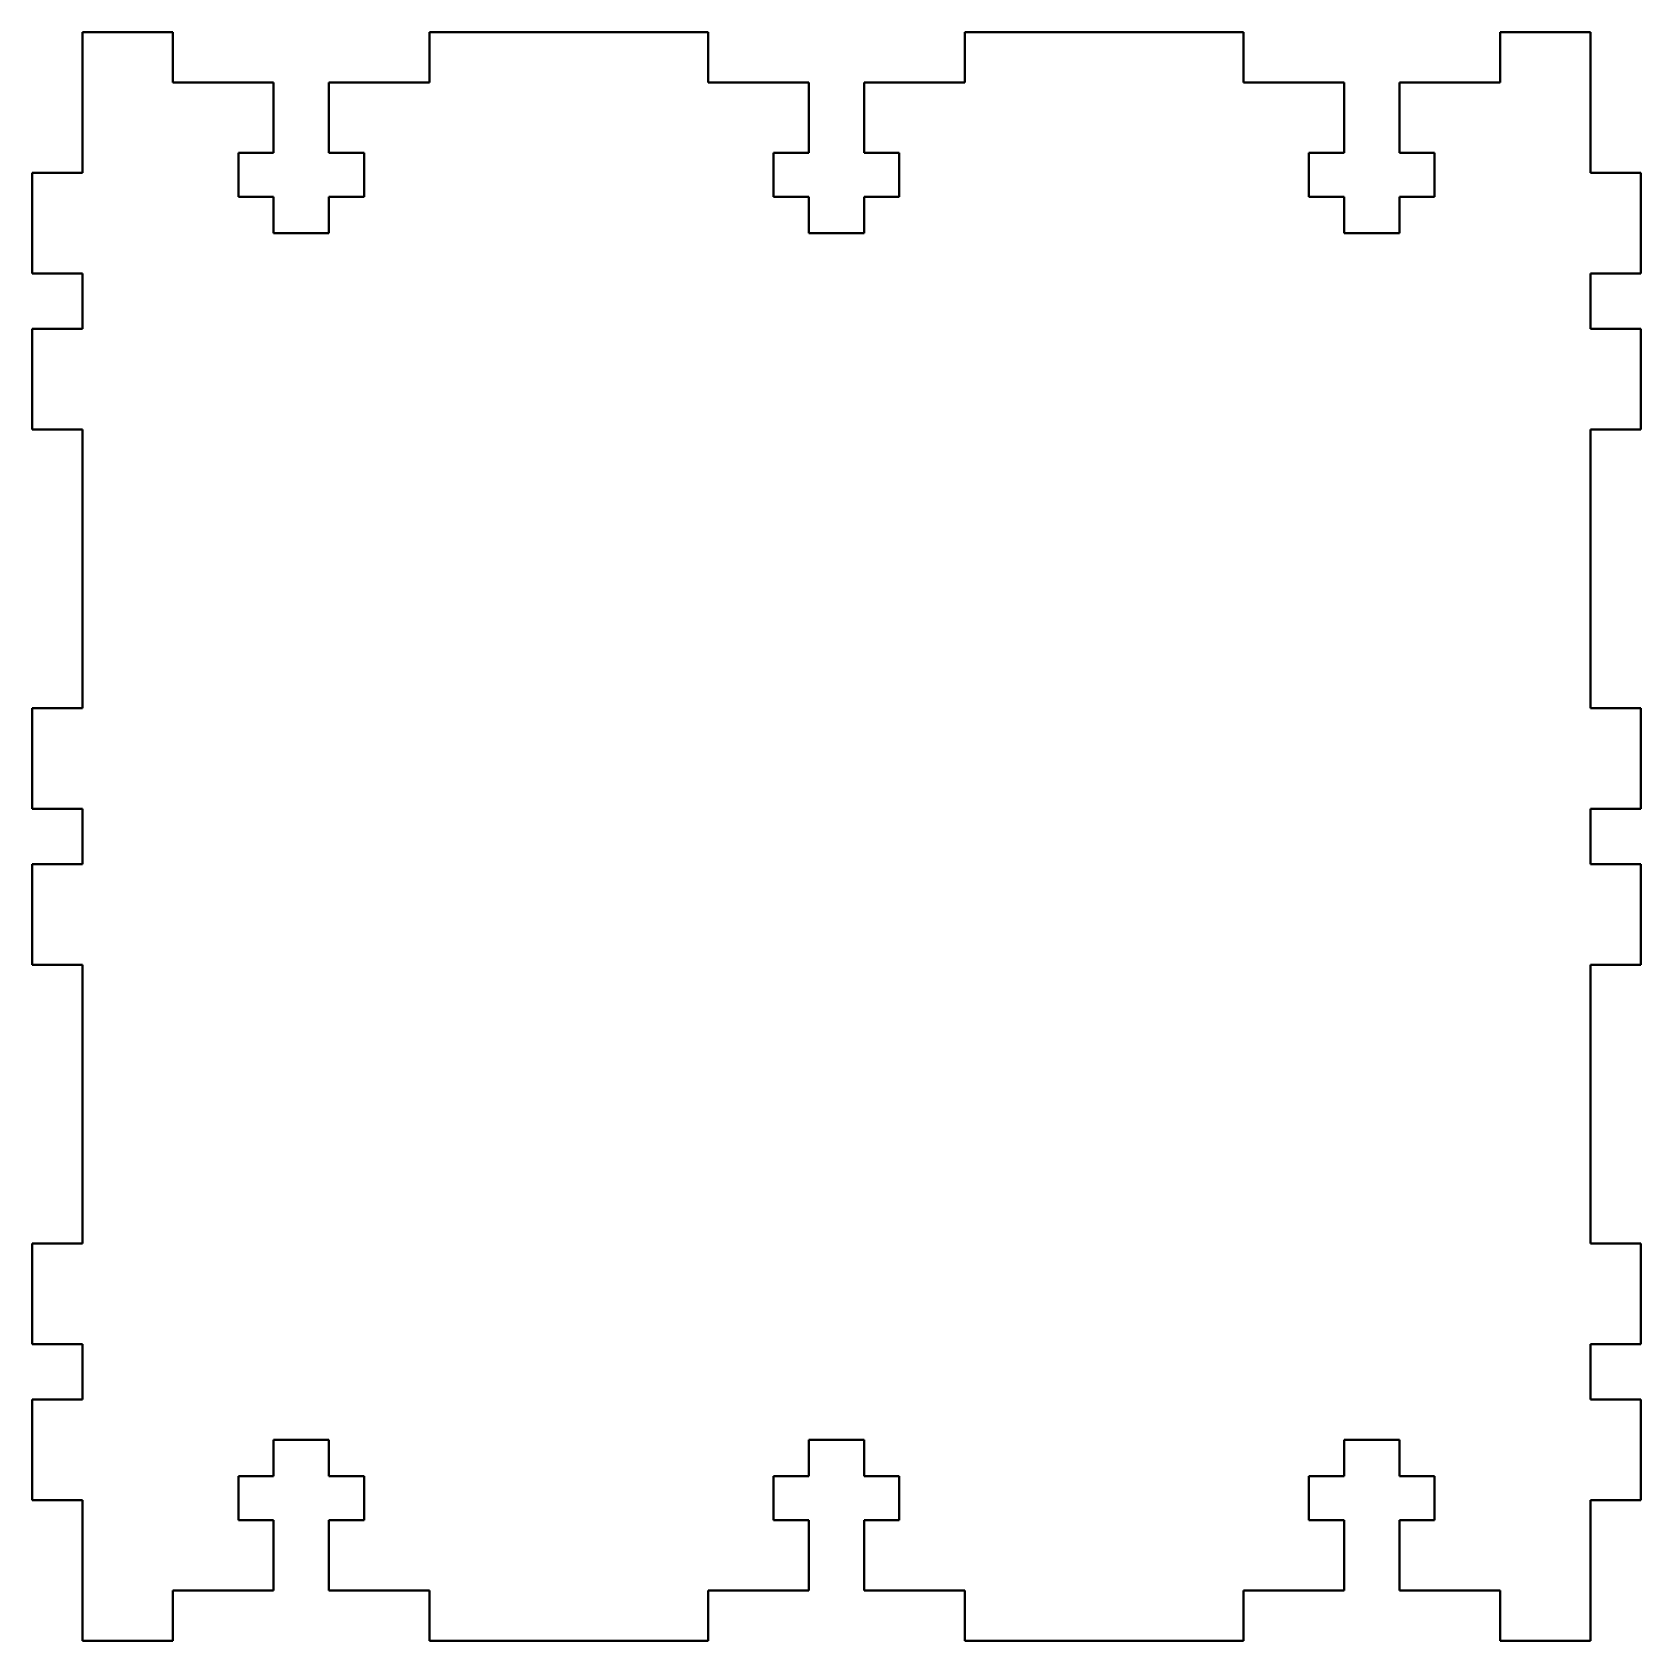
# Model space of a CAD drawing. Header units: inches. Extents: x -1.9 to 2.1, y -0.28 to 3.72.
import ezdxf

# ---------------------------------------------------------------- set-up
doc = ezdxf.new("R2010")
doc.units = ezdxf.units.IN
doc.header["$MEASUREMENT"] = 0
doc.layers.add('Visible', color=7, linetype='Continuous', lineweight=40)

msp = doc.modelspace()

# ---------------------------------------------------------------- linework, layer by layer
at = {"layer": 'Visible'}
for p, q in [((-1.7702, 3.7221, 0.125), (-1.5452, 3.7221, 0.125)), ((-1.7702, 3.7221, 0.125), (-1.7702, 3.3721, 0.125)), ((-1.5452, 3.7221, 0.125), (-1.5452, 3.5971, 0.125)), ((-0.9072, 3.7221, 0.125), (-0.2142, 3.7221, 0.125)), ((-0.9072, 3.7221, 0.125), (-0.9072, 3.5971, 0.125)), ((-0.2142, 3.7221, 0.125), (-0.2142, 3.5971, 0.125)), ((0.4238, 3.7221, 0.125), (1.1168, 3.7221, 0.125)), ((0.4238, 3.7221, 0.125), (0.4238, 3.5971, 0.125)), ((1.1168, 3.7221, 0.125), (1.1168, 3.5971, 0.125)), ((1.7548, 3.7221, 0.125), (1.9798, 3.7221, 0.125)), ((1.7548, 3.7221, 0.125), (1.7548, 3.5971, 0.125)), ((1.9798, 3.7221, 0.125), (1.9798, 3.3721, 0.125)), ((-1.5452, 3.5971, 0.125), (-1.2952, 3.5971, 0.125)), ((-1.2952, 3.5971, 0.125), (-1.2952, 3.4221, 0.125)), ((-1.1572, 3.5971, 0.125), (-0.9072, 3.5971, 0.125)), ((-1.1572, 3.5971, 0.125), (-1.1572, 3.4221, 0.125)), ((-0.2142, 3.5971, 0.125), (0.0358, 3.5971, 0.125)), ((0.0358, 3.5971, 0.125), (0.0358, 3.4221, 0.125)), ((0.1738, 3.5971, 0.125), (0.4238, 3.5971, 0.125)), ((0.1738, 3.5971, 0.125), (0.1738, 3.4221, 0.125)), ((1.1168, 3.5971, 0.125), (1.3668, 3.5971, 0.125)), ((1.3668, 3.5971, 0.125), (1.3668, 3.4221, 0.125)), ((1.5048, 3.5971, 0.125), (1.7548, 3.5971, 0.125)), ((1.5048, 3.5971, 0.125), (1.5048, 3.4221, 0.125)), ((-1.3825, 3.3127, 0.125), (-1.3825, 3.4221, 0.125)), ((-1.2952, 3.4221, 0.125), (-1.3825, 3.4221, 0.125)), ((-1.07, 3.4221, 0.125), (-1.1572, 3.4221, 0.125)), ((-1.07, 3.3127, 0.125), (-1.07, 3.4221, 0.125)), ((-0.0515, 3.3127, 0.125), (-0.0515, 3.4221, 0.125)), ((0.0358, 3.4221, 0.125), (-0.0515, 3.4221, 0.125)), ((0.261, 3.4221, 0.125), (0.1738, 3.4221, 0.125)), ((0.261, 3.3127, 0.125), (0.261, 3.4221, 0.125)), ((1.2795, 3.3127, 0.125), (1.2795, 3.4221, 0.125)), ((1.3668, 3.4221, 0.125), (1.2795, 3.4221, 0.125)), ((1.592, 3.4221, 0.125), (1.5048, 3.4221, 0.125)), ((1.592, 3.3127, 0.125), (1.592, 3.4221, 0.125)), ((-1.7702, 3.3721, 0.125), (-1.8952, 3.3721, 0.125)), ((-1.8952, 3.1221, 0.125), (-1.8952, 3.3721, 0.125)), ((1.9798, 3.3721, 0.125), (2.1048, 3.3721, 0.125)), ((2.1048, 3.3721, 0.125), (2.1048, 3.1221, 0.125)), ((-1.2952, 3.3127, 0.125), (-1.3825, 3.3127, 0.125)), ((-1.2952, 3.3127, 0.125), (-1.2952, 3.2221, 0.125)), ((-1.07, 3.3127, 0.125), (-1.1572, 3.3127, 0.125)), ((-1.1572, 3.3127, 0.125), (-1.1572, 3.2221, 0.125)), ((0.0358, 3.3127, 0.125), (-0.0515, 3.3127, 0.125)), ((0.0358, 3.3127, 0.125), (0.0358, 3.2221, 0.125)), ((0.261, 3.3127, 0.125), (0.1738, 3.3127, 0.125)), ((0.1738, 3.3127, 0.125), (0.1738, 3.2221, 0.125)), ((1.3668, 3.3127, 0.125), (1.2795, 3.3127, 0.125)), ((1.3668, 3.3127, 0.125), (1.3668, 3.2221, 0.125)), ((1.592, 3.3127, 0.125), (1.5048, 3.3127, 0.125)), ((1.5048, 3.3127, 0.125), (1.5048, 3.2221, 0.125)), ((-1.2952, 3.2221, 0.125), (-1.1572, 3.2221, 0.125)), ((0.0358, 3.2221, 0.125), (0.1738, 3.2221, 0.125)), ((1.3668, 3.2221, 0.125), (1.5048, 3.2221, 0.125)), ((-1.7702, 3.1221, 0.125), (-1.8952, 3.1221, 0.125)), ((-1.7702, 2.9841, 0.125), (-1.7702, 3.1221, 0.125)), ((1.9798, 3.1221, 0.125), (1.9798, 2.9841, 0.125)), ((1.9798, 3.1221, 0.125), (2.1048, 3.1221, 0.125)), ((-1.7702, 2.9841, 0.125), (-1.8952, 2.9841, 0.125)), ((-1.8952, 2.7341, 0.125), (-1.8952, 2.9841, 0.125)), ((1.9798, 2.9841, 0.125), (2.1048, 2.9841, 0.125)), ((2.1048, 2.9841, 0.125), (2.1048, 2.7341, 0.125)), ((-1.7702, 2.7341, 0.125), (-1.8952, 2.7341, 0.125)), ((-1.7702, 2.7341, 0.125), (-1.7702, 2.0411, 0.125)), ((1.9798, 2.7341, 0.125), (1.9798, 2.0411, 0.125)), ((1.9798, 2.7341, 0.125), (2.1048, 2.7341, 0.125)), ((-1.7702, 2.0411, 0.125), (-1.8952, 2.0411, 0.125)), ((-1.8952, 1.7911, 0.125), (-1.8952, 2.0411, 0.125)), ((1.9798, 2.0411, 0.125), (2.1048, 2.0411, 0.125)), ((2.1048, 2.0411, 0.125), (2.1048, 1.7911, 0.125)), ((-1.7702, 1.7911, 0.125), (-1.8952, 1.7911, 0.125)), ((-1.7702, 1.6531, 0.125), (-1.7702, 1.7911, 0.125)), ((1.9798, 1.7911, 0.125), (1.9798, 1.6531, 0.125)), ((1.9798, 1.7911, 0.125), (2.1048, 1.7911, 0.125)), ((-1.7702, 1.6531, 0.125), (-1.8952, 1.6531, 0.125)), ((-1.8952, 1.4031, 0.125), (-1.8952, 1.6531, 0.125)), ((1.9798, 1.6531, 0.125), (2.1048, 1.6531, 0.125)), ((2.1048, 1.6531, 0.125), (2.1048, 1.4031, 0.125)), ((-1.7702, 1.4031, 0.125), (-1.8952, 1.4031, 0.125)), ((-1.7702, 1.4031, 0.125), (-1.7702, 0.7101, 0.125)), ((1.9798, 1.4031, 0.125), (1.9798, 0.7101, 0.125)), ((1.9798, 1.4031, 0.125), (2.1048, 1.4031, 0.125)), ((-1.7702, 0.7101, 0.125), (-1.8952, 0.7101, 0.125)), ((-1.8952, 0.4601, 0.125), (-1.8952, 0.7101, 0.125)), ((1.9798, 0.7101, 0.125), (2.1048, 0.7101, 0.125)), ((2.1048, 0.7101, 0.125), (2.1048, 0.4601, 0.125)), ((-1.7702, 0.4601, 0.125), (-1.8952, 0.4601, 0.125)), ((-1.7702, 0.3221, 0.125), (-1.7702, 0.4601, 0.125)), ((1.9798, 0.4601, 0.125), (1.9798, 0.3221, 0.125)), ((1.9798, 0.4601, 0.125), (2.1048, 0.4601, 0.125)), ((-1.7702, 0.3221, 0.125), (-1.8952, 0.3221, 0.125)), ((-1.8952, 0.0721, 0.125), (-1.8952, 0.3221, 0.125)), ((1.9798, 0.3221, 0.125), (2.1048, 0.3221, 0.125)), ((2.1048, 0.3221, 0.125), (2.1048, 0.0721, 0.125)), ((-1.2952, 0.1314, 0.125), (-1.2952, 0.2221, 0.125)), ((-1.2952, 0.2221, 0.125), (-1.1572, 0.2221, 0.125)), ((-1.1572, 0.1314, 0.125), (-1.1572, 0.2221, 0.125)), ((0.0358, 0.1314, 0.125), (0.0358, 0.2221, 0.125)), ((0.0358, 0.2221, 0.125), (0.1738, 0.2221, 0.125)), ((0.1738, 0.1314, 0.125), (0.1738, 0.2221, 0.125)), ((1.3668, 0.1314, 0.125), (1.3668, 0.2221, 0.125)), ((1.3668, 0.2221, 0.125), (1.5048, 0.2221, 0.125)), ((1.5048, 0.1314, 0.125), (1.5048, 0.2221, 0.125)), ((-1.3825, 0.1314, 0.125), (-1.3825, 0.0221, 0.125)), ((-1.2952, 0.1314, 0.125), (-1.3825, 0.1314, 0.125)), ((-1.07, 0.1314, 0.125), (-1.1572, 0.1314, 0.125)), ((-1.07, 0.1314, 0.125), (-1.07, 0.0221, 0.125)), ((-0.0515, 0.1314, 0.125), (-0.0515, 0.0221, 0.125)), ((0.0358, 0.1314, 0.125), (-0.0515, 0.1314, 0.125)), ((0.261, 0.1314, 0.125), (0.1738, 0.1314, 0.125)), ((0.261, 0.1314, 0.125), (0.261, 0.0221, 0.125)), ((1.2795, 0.1314, 0.125), (1.2795, 0.0221, 0.125)), ((1.3668, 0.1314, 0.125), (1.2795, 0.1314, 0.125)), ((1.592, 0.1314, 0.125), (1.5048, 0.1314, 0.125)), ((1.592, 0.1314, 0.125), (1.592, 0.0221, 0.125)), ((-1.7702, 0.0721, 0.125), (-1.8952, 0.0721, 0.125)), ((-1.7702, 0.0721, 0.125), (-1.7702, -0.2779, 0.125)), ((1.9798, 0.0721, 0.125), (1.9798, -0.2779, 0.125)), ((1.9798, 0.0721, 0.125), (2.1048, 0.0721, 0.125)), ((-1.2952, 0.0221, 0.125), (-1.3825, 0.0221, 0.125)), ((-1.2952, -0.1529, 0.125), (-1.2952, 0.0221, 0.125)), ((-1.07, 0.0221, 0.125), (-1.1572, 0.0221, 0.125)), ((-1.1572, -0.1529, 0.125), (-1.1572, 0.0221, 0.125)), ((0.0358, 0.0221, 0.125), (-0.0515, 0.0221, 0.125)), ((0.0358, -0.1529, 0.125), (0.0358, 0.0221, 0.125)), ((0.261, 0.0221, 0.125), (0.1738, 0.0221, 0.125)), ((0.1738, -0.1529, 0.125), (0.1738, 0.0221, 0.125)), ((1.3668, 0.0221, 0.125), (1.2795, 0.0221, 0.125)), ((1.3668, -0.1529, 0.125), (1.3668, 0.0221, 0.125)), ((1.592, 0.0221, 0.125), (1.5048, 0.0221, 0.125)), ((1.5048, -0.1529, 0.125), (1.5048, 0.0221, 0.125)), ((-1.5452, -0.2779, 0.125), (-1.5452, -0.1529, 0.125)), ((-1.5452, -0.1529, 0.125), (-1.2952, -0.1529, 0.125)), ((-1.1572, -0.1529, 0.125), (-0.9072, -0.1529, 0.125)), ((-0.9072, -0.2779, 0.125), (-0.9072, -0.1529, 0.125)), ((-0.2142, -0.2779, 0.125), (-0.2142, -0.1529, 0.125)), ((-0.2142, -0.1529, 0.125), (0.0358, -0.1529, 0.125)), ((0.1738, -0.1529, 0.125), (0.4238, -0.1529, 0.125)), ((0.4238, -0.2779, 0.125), (0.4238, -0.1529, 0.125)), ((1.1168, -0.2779, 0.125), (1.1168, -0.1529, 0.125)), ((1.1168, -0.1529, 0.125), (1.3668, -0.1529, 0.125)), ((1.5048, -0.1529, 0.125), (1.7548, -0.1529, 0.125)), ((1.7548, -0.2779, 0.125), (1.7548, -0.1529, 0.125)), ((-1.7702, -0.2779, 0.125), (-1.5452, -0.2779, 0.125)), ((-0.9072, -0.2779, 0.125), (-0.2142, -0.2779, 0.125)), ((0.4238, -0.2779, 0.125), (1.1168, -0.2779, 0.125)), ((1.7548, -0.2779, 0.125), (1.9798, -0.2779, 0.125))]:
    msp.add_line(p, q, dxfattribs=at)

doc.saveas('drawing.dxf')
